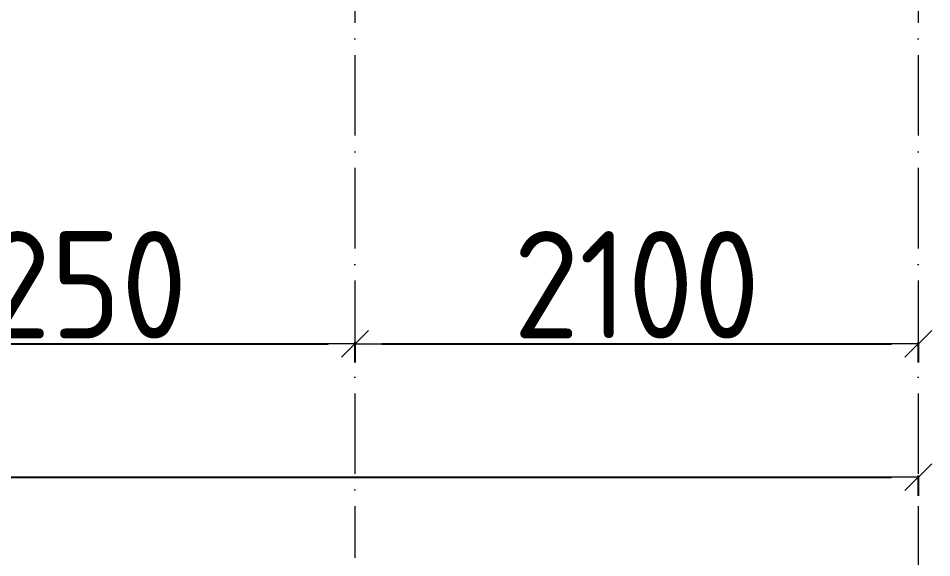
# Model space of a CAD drawing. Header units: millimetres. Extents: x -135211 to 49383, y -8033 to 228499.
# Drawn here: x -62247 to -58842, y 180824 to 182833 of the extents above; entities that cross this region are included whole.
import ezdxf

# ---------------------------------------------------------------- set-up
doc = ezdxf.new("R2010")
doc.units = ezdxf.units.MM
doc.linetypes.add('50_200_ШТРИХ_1Т_ш5_п1_п1_', pattern=[700, 500, -100, 0, -100])
doc.layers.add('A-____-____-DIMS', color=7, linetype='Continuous', lineweight=9)
doc.layers.add('S-GRID-____-OTLN-1', color=7, linetype='50_200_ШТРИХ_1Т_ш5_п1_п1_', lineweight=9)
doc.styles.add('СПДС', font='isocpeur.ttf', dxfattribs={"width": 0.9})
doc.dimstyles.new('Размера А3', dxfattribs={"dimtxt": 200, "dimasz": 100, "dimexe": 70, "dimexo": 100, "dimgap": 20, "dimtad": 1, "dimdec": 0, "dimrnd": 10, "dimzin": 0, "dimdsep": 46, "dimtxsty": 'СПДС', "dimblk": 'ARROWHEAD_6', "dimcen": 1, "dimclrd": 256, "dimclre": 256, "dimclrt": 256, "dimazin": 0, "dimtfac": 1, "dimtdec": 0, "dimtmove": 2, "dimatfit": 3, "dimfxl": 1, "dimtolj": 1, "dimtzin": 0, "dimarcsym": 0})

# ---------------------------------------------------------------- blocks, each defined once
blk = doc.blocks.new('ARROWHEAD_6')
at = {"color": 0, "linetype": 'Continuous'}
for p, q in [((-0.5, -0.5), (0.5, 0.5)), ((0, 0), (-1, 0))]:
    blk.add_line(p, q, dxfattribs=at)
blk = doc.blocks.new('*D1028')
at = {"layer": 'A-____-____-DIMS', "lineweight": -2, "transparency": 16777216}
for p, q in [((-63242.3, 181626.6), (-63242.3, 181550.5)), ((-63142.3, 181620.5), (-61092.3, 181620.5)), ((-60992.3, 181626.6), (-60992.3, 181550.5))]:
    blk.add_line(p, q, dxfattribs=at)
at = {"layer": 'Defpoints', "color": 0, "transparency": 16777216}
for p in [(-63242.3, 181726.6), (-60992.3, 181726.6), (-60992.3, 181620.5)]:
    blk.add_point(p, dxfattribs=at)
at = {"layer": 'A-____-____-DIMS', "lineweight": -2, "transparency": 16777216, "xscale": 100, "yscale": 100, "zscale": 100, "rotation": 180}
blk.add_blockref('ARROWHEAD_6', (-63242.3, 181620.5), dxfattribs=at)
at = {"layer": 'A-____-____-DIMS', "lineweight": -2, "transparency": 16777216, "xscale": 100, "yscale": 100, "zscale": 100}
blk.add_blockref('ARROWHEAD_6', (-60992.3, 181620.5), dxfattribs=at)
at = {"layer": 'A-____-____-DIMS', "transparency": 16777216, "insert": (-62117.3, 181840.5), "char_height": 400, "attachment_point": 5, "style": 'СПДС'}
blk.add_mtext('\\A1;2250', dxfattribs=at)
blk = doc.blocks.new('*D1029')
at = {"layer": 'A-____-____-DIMS', "lineweight": -2, "transparency": 16777216}
for p, q in [((-60992.3, 181626.6), (-60992.3, 181550.5)), ((-60892.3, 181620.5), (-58992.3, 181620.5)), ((-58892.3, 181626.6), (-58892.3, 181550.5))]:
    blk.add_line(p, q, dxfattribs=at)
at = {"layer": 'Defpoints', "color": 0, "transparency": 16777216}
for p in [(-60992.3, 181726.6), (-58892.3, 181726.6), (-58892.3, 181620.5)]:
    blk.add_point(p, dxfattribs=at)
at = {"layer": 'A-____-____-DIMS', "lineweight": -2, "transparency": 16777216, "xscale": 100, "yscale": 100, "zscale": 100, "rotation": 180}
blk.add_blockref('ARROWHEAD_6', (-60992.3, 181620.5), dxfattribs=at)
at = {"layer": 'A-____-____-DIMS', "lineweight": -2, "transparency": 16777216, "xscale": 100, "yscale": 100, "zscale": 100}
blk.add_blockref('ARROWHEAD_6', (-58892.3, 181620.5), dxfattribs=at)
at = {"layer": 'A-____-____-DIMS', "transparency": 16777216, "insert": (-59942.3, 181840.5), "char_height": 400, "attachment_point": 5, "style": 'СПДС'}
blk.add_mtext('\\A1;2100', dxfattribs=at)
blk = doc.blocks.new('*D1030')
at = {"layer": 'A-____-____-DIMS', "lineweight": -2, "transparency": 16777216}
for p, q in [((-132292.3, 181129.8), (-132292.3, 181053.7)), ((-132192.3, 181123.7), (-58992.3, 181123.7)), ((-58892.3, 181129.8), (-58892.3, 181053.7))]:
    blk.add_line(p, q, dxfattribs=at)
at = {"layer": 'Defpoints', "color": 0, "transparency": 16777216}
for p in [(-132292.3, 181229.8), (-58892.3, 181229.8), (-58892.3, 181123.7)]:
    blk.add_point(p, dxfattribs=at)
at = {"layer": 'A-____-____-DIMS', "lineweight": -2, "transparency": 16777216, "xscale": 100, "yscale": 100, "zscale": 100, "rotation": 180}
blk.add_blockref('ARROWHEAD_6', (-132292.3, 181123.7), dxfattribs=at)
at = {"layer": 'A-____-____-DIMS', "lineweight": -2, "transparency": 16777216, "xscale": 100, "yscale": 100, "zscale": 100}
blk.add_blockref('ARROWHEAD_6', (-58892.3, 181123.7), dxfattribs=at)
at = {"layer": 'A-____-____-DIMS', "transparency": 16777216, "insert": (-95592.3, 181343.7), "char_height": 400, "attachment_point": 5, "style": 'СПДС'}
blk.add_mtext('\\A1;73400', dxfattribs=at)

msp = doc.modelspace()

# ---------------------------------------------------------------- linework, layer by layer
at = {"layer": 'S-GRID-____-OTLN-1', "color": 251, "ltscale": 0.6, "true_color": 0x636466}
for p, q in [((-60992.3, 218824.9), (-60992.3, 180823.6)), ((-58892.3, 218824.9), (-58892.3, 167913.1))]:
    msp.add_line(p, q, dxfattribs=at)

# ---------------------------------------------------------------- dimensions: what is measured, and where the dimension line sits
at = {"layer": 'A-____-____-DIMS'}
for base, p1, p2, picture, middle in [((-60992.3, 181620.5), (-63242.3, 181726.6), (-60992.3, 181726.6), '*D1028', (-62117.3, 181840.5)), ((-58892.3, 181620.5), (-60992.3, 181726.6), (-58892.3, 181726.6), '*D1029', (-59942.3, 181840.5)), ((-58892.3, 181123.7), (-132292.3, 181229.8), (-58892.3, 181229.8), '*D1030', (-95592.3, 181343.7))]:
    dim = msp.add_linear_dim(base=base, p1=p1, p2=p2, dimstyle='Размера А3', override={"dimtxt": 400}, dxfattribs=at)
    dim.commit()
    dim.dimension.update_dxf_attribs({"geometry": picture, "text_midpoint": middle})

doc.saveas('drawing.dxf')
